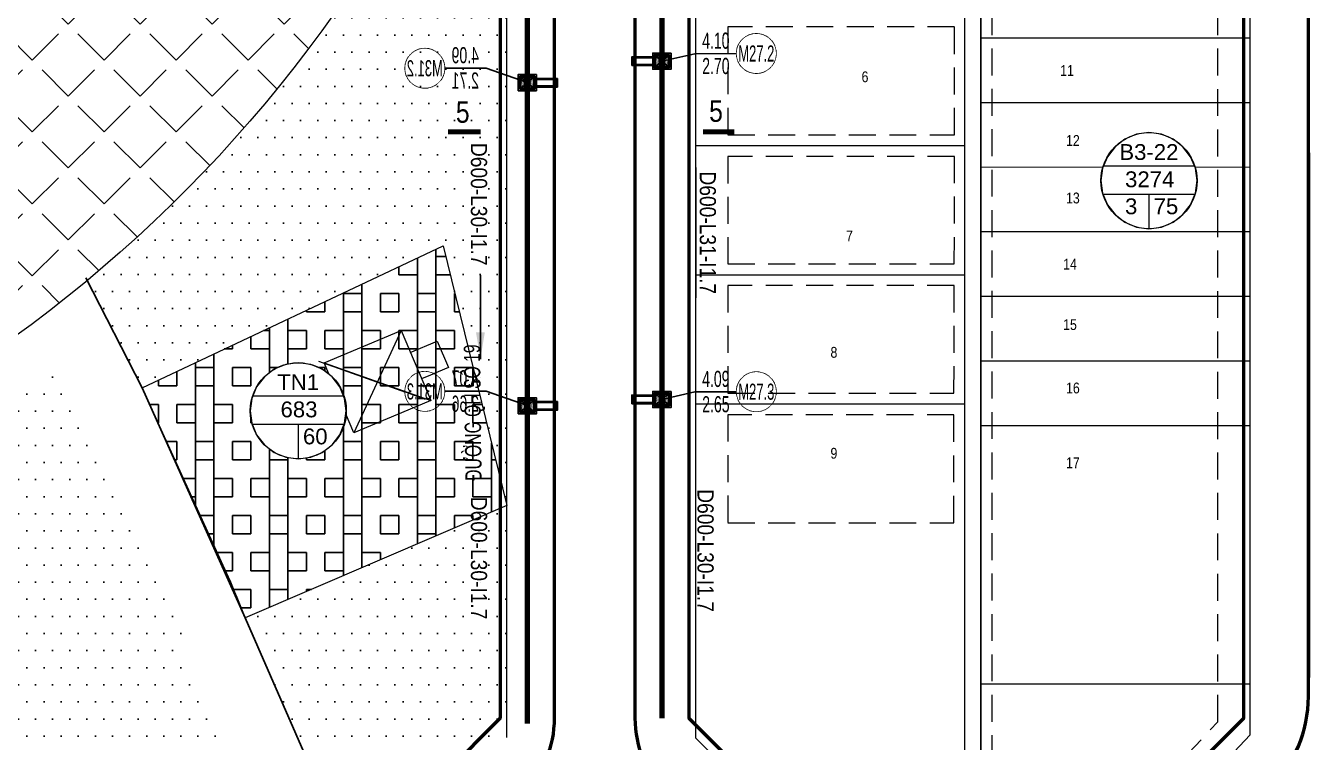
# Model space of a CAD drawing. Extents: x -2063571 to 559285, y 565862 to 1758715.
# Drawn here: x 558526.2 to 558645.2, y 1758231.7 to 1758298.2 of the extents above; entities that cross this region are included whole.
import ezdxf
from ezdxf.enums import TextEntityAlignment as Align

# ---------------------------------------------------------------- set-up
doc = ezdxf.new("R2010")
doc.units = 0
doc.header["$MEASUREMENT"] = 0
doc.set_wipeout_variables(frame=1)
for name, pattern in [('CENTER2', [1.125, 0.75, -0.125, 0.125, -0.125]), ('DASHED', [0.75, 0.5, -0.25]), ('DIVIDE2', [0.625, 0.25, -0.125, 0, -0.125, 0, -0.125]), ('HIDDEN', [0.375, 0.25, -0.125])]:
    doc.linetypes.add(name, pattern=pattern)
doc.layers.get('0').update_dxf_attribs({"linetype": 'CONTINUOUS'})
doc.layers.get('DEFPOINTS').update_dxf_attribs({"linetype": 'CONTINUOUS'})
for name, color, linetype, lineweight in [('11111111111111111', 251, 'CONTINUOUS', 0), ('1Duy CDDC', 4, 'CONTINUOUS', 5), ('1Duy CDMG', 3, 'CONTINUOUS', 5), ('1Duy TenGa', 6, 'CONTINUOUS', 5), ('2.MAT CAT', 7, 'CONTINUOUS', 0), ('A-TIM DUONG', 1, 'CONTINUOUS', 25), ('chi gioi dg do', 14, 'CONTINUOUS', 0), ('CHIA LO', 40, 'CONTINUOUS', 0), ('DUONG CAT', 8, 'CONTINUOUS', 9), ('HACH', 9, 'CONTINUOUS', 5), ('HH-KT', 252, 'CONTINUOUS', 15), ('Huong nuoc chay', 2, 'CONTINUOUS', 5), ('k-viahe', 6, 'CONTINUOUS', 15), ('KICH THUOC 1', 4, 'CONTINUOUS', 13), ('KT', 254, 'CONTINUOUS', 0), ('kt-su dung dat', 6, 'CONTINUOUS', 15), ('kt-sudungdat1', 6, 'CONTINUOUS', 15), ('TENDUONGQH', 2, 'CONTINUOUS', 0)]:
    doc.layers.add(name, color=color, linetype=linetype, lineweight=lineweight)
for name, color, linetype in [('1Duy NetDong', 1, 'CONTINUOUS'), ('d600', 4, 'DIVIDE2'), ('GA D600', 4, 'CENTER2'), ('M35 X 500', 6, 'CONTINUOUS'), ('QHCT_Cây xanh đơn vị ở', 76, 'CONTINUOUS'), ('QHCT_Đất công cộng đơn vị ở', 1, 'CONTINUOUS'), ('QHCT_Đất tôn giáo - di tích', 16, 'CONTINUOUS'), ('ththep', 3, 'CONTINUOUS')]:
    doc.layers.add(name, color=color, linetype=linetype)
doc.styles.add('Arial', font='arial_2.ttf', dxfattribs={"width": 0.85})
doc.styles.add('AVO-DAM', font='')
doc.styles.add('chuv', font='')
doc.styles.add('GT_Text_Duan1', font='VHAVAN_1.TTF', dxfattribs={"width": 1.1, "height": 25})
doc.styles.add('Q-TXT', font='ARIALN.TTF')
doc.styles.get('AVO-DAM').set_extended_font_data('VNI-Helve')
doc.styles.get('chuv').set_extended_font_data('VNI-Helve-Condense')
doc.dimstyles.new('D300', dxfattribs={"dimtxt": 1.5, "dimasz": 3.5, "dimexe": 0.18, "dimexo": 0.0625, "dimgap": 0.2, "dimtad": 1, "dimdec": 0, "dimzin": 0, "dimdsep": 46, "dimtxsty": 'Arial', "dimcen": 0.09, "dimse1": 1, "dimse2": 1, "dimsd1": 1, "dimsd2": 1, "dimclrd": 2, "dimclrt": 256, "dimadec": 0, "dimazin": 0, "dimtfac": 1, "dimtdec": 0, "dimtofl": 0, "dimtmove": 2, "dimatfit": 3, "dimfxl": 1, "dimtfill": 1, "dimtfillclr": 256, "dimtolj": 1, "dimtzin": 0, "dimarcsym": 0})
doc.dimstyles.new('D600', dxfattribs={"dimtxt": 2.2, "dimasz": 3.5, "dimexe": 0.18, "dimexo": 0.0625, "dimgap": 0, "dimtad": 1, "dimdec": 0, "dimzin": 0, "dimdsep": 46, "dimtxsty": 'Arial', "dimcen": 0.09, "dimse1": 1, "dimse2": 1, "dimsd1": 1, "dimsd2": 1, "dimclrd": 2, "dimclrt": 256, "dimadec": 0, "dimazin": 0, "dimtfac": 1, "dimtdec": 0, "dimtofl": 0, "dimtmove": 2, "dimatfit": 3, "dimfxl": 1, "dimtfill": 1, "dimtfillclr": 256, "dimtolj": 1, "dimtzin": 0, "dimarcsym": 0})

# ---------------------------------------------------------------- blocks, each defined once
blk = doc.blocks.new('g 25')
at = {"layer": 'HACH'}
h = blk.add_hatch(dxfattribs=at)
h.set_pattern_fill('DOTS', color=1, scale=0.75, angle=474.3672, style=0)
h.set_pattern_definition([(114.3671788103, (-1831200.80478, -224170.26384), (-0.0523692889328, 0.0020098775898), [0, -0.046875])])
edge = h.paths.add_edge_path()
edge.add_line((0.6, 0.24), (-0.6, 0.24))
edge.add_line((-0.6, 0.24), (-0.6, 0.7))
edge.add_line((-0.6, 0.7), (0.6, 0.7))
edge.add_line((0.6, 0.7), (0.6, 0.24))
h = blk.add_hatch(dxfattribs=at)
h.set_pattern_fill('DOTS', color=1, scale=0.75, angle=474.3672, style=0)
h.set_pattern_definition([(114.3671788103, (-1831200.99731, -224169.83876), (-0.0523692889328, 0.0020098775898), [0, -0.046875])])
edge = h.paths.add_edge_path()
edge.add_line((0.6, -0.23), (-0.6, -0.23))
edge.add_line((-0.6, -0.23), (-0.6, 0.23))
edge.add_line((-0.6, 0.23), (0.6, 0.23))
edge.add_line((0.6, 0.23), (0.6, -0.23))
h = blk.add_hatch(dxfattribs=at)
h.set_pattern_fill('DOTS', color=1, scale=0.75, angle=474.3672, style=0)
h.set_pattern_definition([(114.3671788103, (-1831201.18984, -224169.413678), (-0.0523692889328, 0.0020098775898), [0, -0.046875])])
edge = h.paths.add_edge_path()
edge.add_line((0.6, -0.69), (-0.6, -0.69))
edge.add_line((-0.6, -0.69), (-0.6, -0.24))
edge.add_line((-0.6, -0.24), (0.6, -0.24))
edge.add_line((0.6, -0.24), (0.6, -0.69))
at = {"color": 1, "linetype": 'HIDDEN', "ltscale": 7.5}
for p, q in [((-0.3, -2.5), (-0.3, -0.6)), ((0.3, -2.5), (0.3, -0.6)), ((0.3, -2.7), (-0.3, -2.7))]:
    blk.add_line(p, q, dxfattribs=at)
blk.add_lwpolyline([(-0.5, 0.6), (-0.5, -0.6), (0.5, -0.6), (0.5, 0.6)], close=True, dxfattribs=at)
at = {"layer": 'DUONG CAT', "color": 1}
for points in [[(0.6, 0.7), (0.6, 0.24), (-0.6, 0.24), (-0.6, 0.7)], [(0.6, 0.23), (0.6, -0.23), (-0.6, -0.23), (-0.6, 0.23)], [(0.6, -0.24), (0.6, -0.69), (-0.6, -0.69), (-0.6, -0.24)]]:
    blk.add_lwpolyline(points, close=True, dxfattribs=at)
at = {"layer": 'KICH THUOC 1', "color": 1, "ltscale": 5}
for points in [[(-0.3, -2.7), (-0.28, -2.7), (-0.28, -2.55), (-0.3, -2.55)], [(-0.23, -2.7), (-0.21, -2.7), (-0.21, -2.55), (-0.23, -2.55)], [(-0.15, -2.7), (-0.13, -2.7), (-0.13, -2.55), (-0.15, -2.55)], [(-0.08, -2.7), (-0.06, -2.7), (-0.06, -2.55), (-0.08, -2.55)], [(-0.01, -2.7), (0.01, -2.7), (0.01, -2.55), (-0.01, -2.55)], [(0.06, -2.7), (0.08, -2.7), (0.08, -2.55), (0.06, -2.55)], [(0.14, -2.7), (0.16, -2.7), (0.16, -2.55), (0.14, -2.55)], [(0.21, -2.7), (0.23, -2.7), (0.23, -2.55), (0.21, -2.55)], [(0.28, -2.7), (0.3, -2.7), (0.3, -2.55), (0.28, -2.55)]]:
    blk.add_lwpolyline(points, close=True, dxfattribs=at)
at = {"layer": 'M35 X 500', "color": 1}
for p, q in [((0.6, 0.7), (-0.6, -0.69)), ((-0.4, -0.85), (-0.4, -2.5)), ((0.4, -0.85), (0.4, -2.5)), ((-0.4, -2.5), (-0.4, -2.8)), ((0.4, -2.8), (-0.4, -2.8)), ((0.4, -2.5), (0.4, -2.8))]:
    blk.add_line(p, q, dxfattribs=at)
for points in [[(-0.75, 0.85), (-0.75, -0.85), (0.75, -0.85), (0.75, 0.85)], [(-0.6, 0.7), (-0.6, -0.7), (0.6, -0.7), (0.6, 0.7)], [(0.4, -2.8), (0.4, -2.5), (-0.4, -2.5), (-0.4, -2.8)]]:
    blk.add_lwpolyline(points, close=True, dxfattribs=at)
at = {"layer": 'ththep', "color": 1, "ltscale": 5}
for p, q in [((-0.6, 0.7), (0.6, -0.69)), ((-0.6, 0.23), (0.6, 0.23)), ((-0.6, -0.23), (0.6, -0.23)), ((-0.6, -0.7), (0.6, -0.7))]:
    blk.add_line(p, q, dxfattribs=at)
blk = doc.blocks.new('*D258')
at = {"layer": 'DEFPOINTS', "color": 0, "linetype": 'CENTER2', "lineweight": 35, "transparency": 16777216}
for p in [(558585.22, 1758323.5), (558585.22, 1758294.9), (558590.91, 1758294.9)]:
    blk.add_point(p, dxfattribs=at)
at = {"layer": 'KT', "linetype": 'CENTER2', "transparency": 16777216, "insert": (558589.62, 1758309.53), "char_height": 1.5, "attachment_point": 5, "rotation": 269.9976, "style": 'Arial', "bg_fill": 3, "box_fill_scale": 1.25, "bg_fill_color": 256, "bg_fill_true_color": 13158600, "bg_fill_transparency": 0}
blk.add_mtext('\\A1;D600-L29-I1.7', dxfattribs=at)
blk = doc.blocks.new('*D259')
at = {"layer": 'DEFPOINTS', "color": 0, "linetype": 'CENTER2', "lineweight": 35, "transparency": 16777216}
for p in [(558585.21, 1758263.5), (558585.22, 1758233.9), (558590.91, 1758233.9)]:
    blk.add_point(p, dxfattribs=at)
at = {"layer": 'KT', "linetype": 'CENTER2', "transparency": 16777216, "insert": (558589.26, 1758249.47), "char_height": 1.5, "attachment_point": 5, "rotation": 269.9976, "style": 'Arial', "bg_fill": 3, "box_fill_scale": 1.25, "bg_fill_color": 256, "bg_fill_true_color": 13158600, "bg_fill_transparency": 0}
blk.add_mtext('\\A1;D600-L30-I1.7', dxfattribs=at)
blk = doc.blocks.new('*U227')
at = {"layer": '1Duy NetDong', "ltscale": 0.2}
blk.add_lwpolyline([(7.308, -0.918), (7.403, -0.914), (7.498, -0.905), (7.592, -0.89), (7.685, -0.869), (7.776, -0.842), (7.865, -0.809), (7.953, -0.771), (8.037, -0.728), (8.119, -0.679), (8.198, -0.625), (8.273, -0.567), (8.344, -0.503), (8.411, -0.436), (8.474, -0.364), (8.532, -0.289), (8.585, -0.21), (8.634, -0.128), (8.677, -0.043), (8.714, 0.045), (8.746, 0.134), (8.772, 0.226), (8.793, 0.319), (8.808, 0.413), (8.816, 0.508), (8.819, 0.603), (8.816, 0.698), (8.806, 0.793), (8.791, 0.887), (8.77, 0.98), (8.743, 1.071), (8.711, 1.161), (8.673, 1.248), (8.629, 1.333), (8.58, 1.414), (8.527, 1.493), (8.468, 1.568), (8.405, 1.639), (8.337, 1.707), (8.266, 1.769), (8.19, 1.827), (8.111, 1.881), (8.029, 1.929), (7.944, 1.972), (7.857, 2.009), (7.767, 2.041), (7.675, 2.068), (7.582, 2.088), (7.488, 2.103), (7.394, 2.111), (7.298, 2.114), (7.203, 2.111), (7.108, 2.102), (7.014, 2.086), (6.922, 2.065), (6.83, 2.038), (6.741, 2.006), (6.653, 1.968), (6.569, 1.924), (6.487, 1.876), (6.408, 1.822), (6.333, 1.763), (6.262, 1.7), (6.195, 1.633), (6.132, 1.561), (6.074, 1.485), (6.021, 1.407), (5.972, 1.324), (5.929, 1.239), (5.892, 1.152), (5.86, 1.062), (5.834, 0.971), (5.813, 0.878), (5.799, 0.784), (5.79, 0.689), (5.787, 0.594), (5.791, 0.498), (5.8, 0.404), (5.815, 0.31), (5.836, 0.217), (5.863, 0.125), (5.895, 0.036), (5.933, -0.051), (5.977, -0.136), (6.026, -0.218), (6.079, -0.296), (6.138, -0.372), (6.201, -0.443), (6.269, -0.51), (6.34, -0.573), (6.416, -0.631), (6.495, -0.684), (6.577, -0.732), (6.662, -0.775), (6.749, -0.813), (6.839, -0.845), (6.931, -0.871), (7.024, -0.892), (7.118, -0.906), (7.213, -0.915)], close=True, dxfattribs=at)
at = {"layer": '1Duy NetDong', "ltscale": 3}
blk.add_lwpolyline([(5.787, 0.594), (2.559, 0.584), (2.559, 0.584), (0, 0)], dxfattribs=at)
at = {"layer": '1Duy CDDC', "ltscale": 3, "style": 'GT_Text_Duan1', "width": 0.65}
blk.add_attdef('DG', text='', height=1.25, rotation=0.17737, dxfattribs=at).set_placement((4.174, 0.255), align=Align.TOP_CENTER)
at = {"layer": '1Duy CDMG', "ltscale": 0.2, "style": 'GT_Text_Duan1', "width": 0.65}
blk.add_attdef('MG', text='', height=1.25, rotation=0.17737, dxfattribs=at).set_placement((4.173, 0.589), align=Align.BOTTOM_CENTER)
at = {"ltscale": 0.2}
blk.add_wipeout([(7.308, -0.918), (7.403, -0.914), (7.498, -0.905), (7.592, -0.89), (7.685, -0.869), (7.776, -0.842), (7.865, -0.809), (7.953, -0.771), (8.037, -0.728), (8.119, -0.679), (8.198, -0.625), (8.273, -0.567), (8.344, -0.503), (8.411, -0.436), (8.474, -0.364), (8.532, -0.289), (8.585, -0.21), (8.634, -0.128), (8.677, -0.043), (8.714, 0.045), (8.746, 0.134), (8.772, 0.226), (8.793, 0.319), (8.808, 0.413), (8.816, 0.508), (8.819, 0.603), (8.816, 0.698), (8.806, 0.793), (8.791, 0.887), (8.77, 0.98), (8.743, 1.071), (8.711, 1.161), (8.673, 1.248), (8.629, 1.333), (8.58, 1.414), (8.527, 1.493), (8.468, 1.568), (8.405, 1.639), (8.337, 1.707), (8.266, 1.769), (8.19, 1.827), (8.111, 1.881), (8.029, 1.929), (7.944, 1.972), (7.857, 2.009), (7.767, 2.041), (7.675, 2.068), (7.582, 2.088), (7.488, 2.103), (7.394, 2.111), (7.298, 2.114), (7.203, 2.111), (7.108, 2.102), (7.014, 2.086), (6.922, 2.065), (6.83, 2.038), (6.741, 2.006), (6.653, 1.968), (6.569, 1.924), (6.487, 1.876), (6.408, 1.822), (6.333, 1.763), (6.262, 1.7), (6.195, 1.633), (6.132, 1.561), (6.074, 1.485), (6.021, 1.407), (5.972, 1.324), (5.929, 1.239), (5.892, 1.152), (5.86, 1.062), (5.834, 0.971), (5.813, 0.878), (5.799, 0.784), (5.79, 0.689), (5.787, 0.594), (5.791, 0.498), (5.8, 0.404), (5.815, 0.31), (5.836, 0.217), (5.863, 0.125), (5.895, 0.036), (5.933, -0.051), (5.977, -0.136), (6.026, -0.218), (6.079, -0.296), (6.138, -0.372), (6.201, -0.443), (6.269, -0.51), (6.34, -0.573), (6.416, -0.631), (6.495, -0.684), (6.577, -0.732), (6.662, -0.775), (6.749, -0.813), (6.839, -0.845), (6.931, -0.871), (7.024, -0.892), (7.118, -0.906), (7.213, -0.915)], dxfattribs=at).dxf.layer = '1Duy NetDong'
at = {"layer": '1Duy TenGa', "ltscale": 3, "style": 'GT_Text_Duan1', "width": 0.6}
blk.add_attdef('TEN', text='', height=1.25, rotation=0.17737, dxfattribs=at).set_placement((7.303, 0.598), align=Align.MIDDLE_CENTER)
blk = doc.blocks.new('*D261')
at = {"layer": 'DEFPOINTS', "color": 0, "linetype": 'CENTER2', "lineweight": 35, "transparency": 16777216}
for p in [(558572.72, 1758322.9), (558569.6, 1758292.9), (558572.72, 1758292.9)]:
    blk.add_point(p, dxfattribs=at)
at = {"layer": 'KT', "linetype": 'CENTER2', "transparency": 16777216, "insert": (558568.39, 1758307.96), "char_height": 1.5, "attachment_point": 5, "rotation": 269.9996, "style": 'Arial', "bg_fill": 3, "box_fill_scale": 1.25, "bg_fill_color": 256, "bg_fill_true_color": 13158600, "bg_fill_transparency": 0}
blk.add_mtext('\\A1;D600-L30-I1.7', dxfattribs=at)
blk = doc.blocks.new('*D262')
at = {"layer": 'DEFPOINTS', "color": 0, "linetype": 'CENTER2', "lineweight": 35, "transparency": 16777216}
for p in [(558572.72, 1758292.9), (558569.6, 1758262.9), (558572.72, 1758262.9)]:
    blk.add_point(p, dxfattribs=at)
at = {"layer": 'KT', "linetype": 'CENTER2', "transparency": 16777216, "insert": (558568.23, 1758281.62), "char_height": 1.5, "attachment_point": 5, "rotation": 269.9996, "style": 'Arial', "bg_fill": 3, "box_fill_scale": 1.25, "bg_fill_color": 256, "bg_fill_true_color": 13158600, "bg_fill_transparency": 0}
blk.add_mtext('\\A1;D600-L30-I1.7', dxfattribs=at)
blk = doc.blocks.new('*D263')
at = {"layer": 'DEFPOINTS', "color": 0, "linetype": 'CENTER2', "lineweight": 35, "transparency": 16777216}
for p in [(558572.72, 1758262.9), (558569.6, 1758232.9), (558572.73, 1758232.9)]:
    blk.add_point(p, dxfattribs=at)
at = {"layer": 'KT', "linetype": 'CENTER2', "transparency": 16777216, "insert": (558568.23, 1758248.77), "char_height": 1.5, "attachment_point": 5, "rotation": 269.9996, "style": 'Arial', "bg_fill": 3, "box_fill_scale": 1.25, "bg_fill_color": 256, "bg_fill_true_color": 13158600, "bg_fill_transparency": 0}
blk.add_mtext('\\A1;D600-L30-I1.7', dxfattribs=at)
blk = doc.blocks.new('*D265')
at = {"layer": 'DEFPOINTS', "color": 0, "linetype": 'CENTER2', "lineweight": 35, "transparency": 16777216}
for p in [(558585.22, 1758294.9), (558585.21, 1758263.5), (558590.91, 1758263.5)]:
    blk.add_point(p, dxfattribs=at)
at = {"layer": 'KT', "linetype": 'CENTER2', "transparency": 16777216, "insert": (558589.47, 1758278.97), "char_height": 1.5, "attachment_point": 5, "rotation": 269.9976, "style": 'Arial', "bg_fill": 3, "box_fill_scale": 1.25, "bg_fill_color": 256, "bg_fill_true_color": 13158600, "bg_fill_transparency": 0}
blk.add_mtext('\\A1;D600-L31-I1.7', dxfattribs=at)
blk = doc.blocks.new('*U228')
at = {"layer": '1Duy NetDong', "ltscale": 0.2}
blk.add_lwpolyline([(-7.916, -0.411), (-8.012, -0.408), (-8.106, -0.4), (-8.201, -0.385), (-8.294, -0.365), (-8.385, -0.338), (-8.475, -0.306), (-8.562, -0.269), (-8.647, -0.226), (-8.729, -0.178), (-8.808, -0.124), (-8.884, -0.066), (-8.955, -0.003), (-9.023, 0.064), (-9.086, 0.135), (-9.145, 0.21), (-9.198, 0.289), (-9.247, 0.37), (-9.291, 0.455), (-9.329, 0.542), (-9.361, 0.632), (-9.388, 0.723), (-9.409, 0.816), (-9.424, 0.91), (-9.434, 1.005), (-9.437, 1.1), (-9.434, 1.195), (-9.426, 1.29), (-9.411, 1.384), (-9.391, 1.477), (-9.364, 1.569), (-9.332, 1.658), (-9.295, 1.746), (-9.252, 1.831), (-9.204, 1.913), (-9.15, 1.992), (-9.092, 2.067), (-9.029, 2.139), (-8.962, 2.207), (-8.891, 2.27), (-8.816, 2.328), (-8.737, 2.382), (-8.656, 2.431), (-8.571, 2.474), (-8.484, 2.512), (-8.394, 2.545), (-8.303, 2.572), (-8.21, 2.593), (-8.116, 2.608), (-8.021, 2.617), (-7.926, 2.621), (-7.831, 2.618), (-7.736, 2.609), (-7.642, 2.595), (-7.549, 2.574), (-7.457, 2.548), (-7.367, 2.516), (-7.28, 2.478), (-7.195, 2.435), (-7.113, 2.387), (-7.034, 2.334), (-6.959, 2.276), (-6.887, 2.213), (-6.819, 2.146), (-6.756, 2.075), (-6.698, 2), (-6.644, 1.921), (-6.595, 1.839), (-6.552, 1.754), (-6.513, 1.667), (-6.481, 1.578), (-6.454, 1.486), (-6.433, 1.393), (-6.418, 1.299), (-6.409, 1.205), (-6.405, 1.109), (-6.408, 1.014), (-6.417, 0.919), (-6.431, 0.825), (-6.452, 0.732), (-6.478, 0.641), (-6.51, 0.551), (-6.548, 0.464), (-6.591, 0.379), (-6.639, 0.296), (-6.692, 0.218), (-6.75, 0.142), (-6.813, 0.07), (-6.88, 0.003), (-6.951, -0.06), (-7.026, -0.119), (-7.105, -0.173), (-7.187, -0.221), (-7.271, -0.265), (-7.359, -0.303), (-7.448, -0.335), (-7.54, -0.362), (-7.632, -0.383), (-7.727, -0.399), (-7.821, -0.408)], close=True, dxfattribs=at)
at = {"layer": '1Duy NetDong', "ltscale": 3}
blk.add_lwpolyline([(-6.405, 1.109), (-3.177, 1.119), (-3.177, 1.119), (0, 0)], dxfattribs=at)
at = {"layer": '1Duy CDDC', "ltscale": 3, "style": 'GT_Text_Duan1', "text_generation_flag": 2, "width": 0.65}
blk.add_attdef('DG', text='', height=1.25, rotation=0.17737, dxfattribs=at).set_placement((-4.79, 0.781), align=Align.TOP_CENTER)
at = {"layer": '1Duy CDMG', "ltscale": 0.2, "style": 'GT_Text_Duan1', "text_generation_flag": 2, "width": 0.65}
blk.add_attdef('MG', text='', height=1.25, rotation=0.17737, dxfattribs=at).set_placement((-4.791, 1.114), align=Align.BOTTOM_CENTER)
at = {"ltscale": 0.2}
blk.add_wipeout([(-7.916, -0.411), (-8.012, -0.408), (-8.106, -0.4), (-8.201, -0.385), (-8.294, -0.365), (-8.385, -0.338), (-8.475, -0.306), (-8.562, -0.269), (-8.647, -0.226), (-8.729, -0.178), (-8.808, -0.124), (-8.884, -0.066), (-8.955, -0.003), (-9.023, 0.064), (-9.086, 0.135), (-9.145, 0.21), (-9.198, 0.289), (-9.247, 0.37), (-9.291, 0.455), (-9.329, 0.542), (-9.361, 0.632), (-9.388, 0.723), (-9.409, 0.816), (-9.424, 0.91), (-9.434, 1.005), (-9.437, 1.1), (-9.434, 1.195), (-9.426, 1.29), (-9.411, 1.384), (-9.391, 1.477), (-9.364, 1.569), (-9.332, 1.658), (-9.295, 1.746), (-9.252, 1.831), (-9.204, 1.913), (-9.15, 1.992), (-9.092, 2.067), (-9.029, 2.139), (-8.962, 2.207), (-8.891, 2.27), (-8.816, 2.328), (-8.737, 2.382), (-8.656, 2.431), (-8.571, 2.474), (-8.484, 2.512), (-8.394, 2.545), (-8.303, 2.572), (-8.21, 2.593), (-8.116, 2.608), (-8.021, 2.617), (-7.926, 2.621), (-7.831, 2.618), (-7.736, 2.609), (-7.642, 2.595), (-7.549, 2.574), (-7.457, 2.548), (-7.367, 2.516), (-7.28, 2.478), (-7.195, 2.435), (-7.113, 2.387), (-7.034, 2.334), (-6.959, 2.276), (-6.887, 2.213), (-6.819, 2.146), (-6.756, 2.075), (-6.698, 2), (-6.644, 1.921), (-6.595, 1.839), (-6.552, 1.754), (-6.513, 1.667), (-6.481, 1.578), (-6.454, 1.486), (-6.433, 1.393), (-6.418, 1.299), (-6.409, 1.205), (-6.405, 1.109), (-6.408, 1.014), (-6.417, 0.919), (-6.431, 0.825), (-6.452, 0.732), (-6.478, 0.641), (-6.51, 0.551), (-6.548, 0.464), (-6.591, 0.379), (-6.639, 0.296), (-6.692, 0.218), (-6.75, 0.142), (-6.813, 0.07), (-6.88, 0.003), (-6.951, -0.06), (-7.026, -0.119), (-7.105, -0.173), (-7.187, -0.221), (-7.271, -0.265), (-7.359, -0.303), (-7.448, -0.335), (-7.54, -0.362), (-7.632, -0.383), (-7.727, -0.399), (-7.821, -0.408)], dxfattribs=at).dxf.layer = '1Duy NetDong'
at = {"layer": '1Duy TenGa', "ltscale": 3, "style": 'GT_Text_Duan1', "text_generation_flag": 2, "width": 0.6}
blk.add_attdef('TEN', text='', height=1.25, rotation=0.17737, dxfattribs=at).set_placement((-7.921, 1.105), align=Align.MIDDLE_CENTER)
blk = doc.blocks.new('LO-DAT')
at = {"linetype": 'ByBlock'}
blk.add_wipeout([(63.7, -19.6), (61.5, -3.2), (55.2, 12.2), (45, 25.4), (31.9, 35.5), (16.5, 41.9), (0, 44.1), (-16.5, 41.9), (-31.9, 35.5), (-45, 25.4), (-55.2, 12.2), (-61.5, -3.2), (-63.7, -19.6), (-61.5, -36.1), (-55.2, -51.5), (-45, -64.7), (-31.9, -74.8), (-16.5, -81.2), (0, -83.3), (16.5, -81.2), (31.9, -74.8), (45, -64.7), (55.2, -51.5), (61.5, -36.1)], dxfattribs=at).dxf.layer = 'kt-su dung dat'
at = {"layer": 'kt-su dung dat'}
blk.add_line((-60.2, 0), (60.2, 0), dxfattribs=at)
at = {"layer": 'kt-su dung dat', "linetype": 'ByBlock'}
for p, q in [((-61, -37.4), (61, -37.4)), ((0, -37.4), (0, -83.3))]:
    blk.add_line(p, q, dxfattribs=at)
at = {"layer": 'kt-su dung dat', "linetype": 'ByBlock', "flags": 128}
blk.add_lwpolyline([(63.7, -19.6), (61.5, -3.2), (55.2, 12.2), (45, 25.4), (31.9, 35.5), (16.5, 41.9), (0, 44.1), (-16.5, 41.9), (-31.9, 35.5), (-45, 25.4), (-55.2, 12.2), (-61.5, -3.2), (-63.7, -19.6), (-61.5, -36.1), (-55.2, -51.5), (-45, -64.7), (-31.9, -74.8), (-16.5, -81.2), (0, -83.3), (16.5, -81.2), (31.9, -74.8), (45, -64.7), (55.2, -51.5), (61.5, -36.1)], close=True, dxfattribs=at)
at = {"layer": 'kt-su dung dat'}
blk.add_circle((0, -19.6), 63.7, dxfattribs=at)
at = {"layer": 'kt-su dung dat', "linetype": 'ByBlock', "style": 'AVO-DAM'}
for p in [(-0.1, 7.9), (1, -28.3), (-23.6, -64.1), (22.5, -64.1)]:
    blk.add_attdef('0', text='', height=21, dxfattribs=at).set_placement(p, align=Align.CENTER)

msp = doc.modelspace()

# ---------------------------------------------------------------- linework, layer by layer
at = {"layer": 'A-TIM DUONG', "color": 8, "ltscale": 2}
for points in [[(558536.967, 1758264.591), (558531.756, 1758274.796)], [(558536.967, 1758264.591), (558546.549, 1758243.235), (558553.602, 1758227.084)]]:
    msp.add_lwpolyline(points, dxfattribs=at)
at = {"layer": 'chi gioi dg do', "color": 8, "linetype": 'DASHED', "ltscale": 5}
msp.add_lwpolyline([(558636.828, 1758233.565), (558636.828, 1758352.835), (558633.586, 1758356.078), (558615.828, 1758356.078), (558615.828, 1758230.084), (558633.548, 1758230.084), (558636.828, 1758233.565)], dxfattribs=at)
at = {"layer": 'CHIA LO', "ltscale": 2}
for p, q in [((558639.827, 1758232.373), (558639.827, 1758351.077)), ((558614.828, 1758297.077), (558639.828, 1758297.078)), ((558614.828, 1758291.077), (558639.828, 1758291.078)), ((558614.828, 1758285.077), (558639.828, 1758285.078)), ((558614.828, 1758279.077), (558639.828, 1758279.078)), ((558614.828, 1758273.077), (558639.828, 1758273.078)), ((558614.828, 1758267.077), (558639.828, 1758267.078)), ((558614.828, 1758261.077), (558639.828, 1758261.078))]:
    msp.add_line(p, q, dxfattribs=at)
at = {"layer": 'd600', "color": 6, "linetype": 'DIVIDE2', "ltscale": 10, "const_width": 0.5}
for points in [[(558585.217, 1758354.9), (558585.217, 1758233.905)], [(558572.721, 1758233.401), (558572.721, 1758352.9)]]:
    msp.add_lwpolyline(points, dxfattribs=at)
at = {"layer": 'HH-KT', "color": 8, "ltscale": 2}
for p, q in [((558613.328, 1758227.084), (558613.328, 1758359.078)), ((558614.828, 1758227.084), (558614.828, 1758359.078))]:
    msp.add_line(p, q, dxfattribs=at)
at = {"layer": 'k-viahe', "ltscale": 2}
msp.add_lwpolyline([(558639.828, 1758354.078), (558634.828, 1758359.078), (558614.828, 1758359.078), (558614.828, 1758227.084), (558634.842, 1758227.084), (558639.828, 1758232.374)], close=True, dxfattribs=at)

# ---------------------------------------------------------------- block references
at = {"layer": 'GA D600', "linetype": 'CENTER2'}
for p, rotation in [((558585.217, 1758294.9), 270), ((558572.721, 1758292.9), 90), ((558585.217, 1758263.5), 270), ((558572.721, 1758262.9), 90)]:
    msp.add_blockref('g 25', p, dxfattribs=dict(at, rotation=rotation))

# ---------------------------------------------------------------- texts
at = {"layer": 'kt-sudungdat1', "color": 8, "ltscale": 2, "style": 'chuv'}
for s, p in [('6', (558604.068, 1758293.452)), ('11', (558622.821, 1758294.038)), ('12', (558623.362, 1758287.546)), ('13', (558623.362, 1758282.201)), ('7', (558602.626, 1758278.68)), ('14', (558623.094, 1758276.054)), ('15', (558623.094, 1758270.441)), ('8', (558601.183, 1758267.872)), ('16', (558623.362, 1758264.561)), ('9', (558601.183, 1758258.505)), ('17', (558623.362, 1758257.612))]:
    msp.add_text(s, height=1, dxfattribs=at).set_placement(p, align=Align.MIDDLE)

# ---------------------------------------------------------------- leaders
at = {"layer": 'Huong nuoc chay'}
msp.add_leader([(558568.371, 1758267.237), (558568.386, 1758275.024)], dimstyle='D300', override={"dimasz": 2.5, "dimgap": 0.2, "dimtad": 0}, dxfattribs=at)

# ---------------------------------------------------------------- next in the draw order: dimensions: what is measured, and where the dimension line sits
at = {"layer": 'KT', "linetype": 'CENTER2'}
for base, p1, p2, angle, picture, middle in [((558590.908, 1758294.9), (558585.218, 1758323.498), (558585.218, 1758294.9), 89.99761, '*D258', (558589.623, 1758309.534)), ((558569.598, 1758292.901), (558572.721, 1758322.903), (558572.721, 1758292.901), 89.99961, '*D261', (558568.391, 1758307.956)), ((558590.906, 1758233.904), (558585.214, 1758263.497), (558585.218, 1758233.904), 89.99761, '*D259', (558589.257, 1758249.472))]:
    dim = msp.add_linear_dim(base=base, p1=p1, p2=p2, angle=angle, dimstyle='D600', override={"dimtxt": 1.5, "dimpost": 'D600-L<>-I1.7'}, dxfattribs=at)
    dim.commit()
    dim.dimension.update_dxf_attribs({"geometry": picture, "text_midpoint": middle, "dimtype": 160})

# ---------------------------------------------------------------- next in the draw order: block references
at = {"layer": '1Duy NetDong', "xscale": 1.2000048000192, "yscale": 1.2000048000192, "zscale": 1.2000048000192}
msp.add_blockref('*U227', (558585.218, 1758263.498), dxfattribs=at).add_auto_attribs({'TEN': 'M27.3', 'DG': '2.65', 'MG': '4.09'})

# ---------------------------------------------------------------- next in the draw order: dimensions: what is measured, and where the dimension line sits
at = {"layer": 'KT', "linetype": 'CENTER2'}
dim = msp.add_linear_dim(base=(558569.598, 1758262.903), p1=(558572.721, 1758292.901), p2=(558572.721, 1758262.903), angle=89.99961, dimstyle='D600', override={"dimtxt": 1.5, "dimpost": 'D600-L<>-I1.7'}, dxfattribs=at)
dim.commit()
dim.dimension.update_dxf_attribs({"geometry": '*D262', "text_midpoint": (558568.232, 1758281.619), "dimtype": 160})

# ---------------------------------------------------------------- next in the draw order: linework, layer by layer
at = {"layer": '2.MAT CAT', "const_width": 0.467}
msp.add_lwpolyline([(558565.361, 1758288.351), (558568.409, 1758288.351)], dxfattribs=at)
at = {"layer": 'chi gioi dg do', "color": 8, "linetype": 'DASHED', "ltscale": 5}
msp.add_lwpolyline([(558612.328, 1758262.081), (558591.328, 1758262.081), (558591.328, 1758252.055), (558612.328, 1758252.055), (558612.328, 1758262.081)], dxfattribs=at)

# ---------------------------------------------------------------- next in the draw order: block references
at = {"layer": '1Duy NetDong', "xscale": 1.2000048000192, "yscale": 1.2000048000192, "zscale": 1.2000048000192}
msp.add_blockref('*U228', (558572.72, 1758292.921), dxfattribs=at).add_auto_attribs({'TEN': 'M31.2', 'DG': '2.71', 'MG': '4.09'})

# ---------------------------------------------------------------- next in the draw order: texts
at = {"layer": '2.MAT CAT', "style": 'Q-TXT'}
msp.add_text('5', height=2, dxfattribs=at).set_placement((558566.097, 1758290.182, 0.467), align=Align.MIDDLE_LEFT)

# ---------------------------------------------------------------- next in the draw order: dimensions: what is measured, and where the dimension line sits
at = {"layer": 'KT', "linetype": 'CENTER2'}
for base, p1, p2, angle, picture, middle in [((558590.907, 1758263.497), (558585.218, 1758294.9), (558585.214, 1758263.497), 89.99761, '*D265', (558589.474, 1758278.968)), ((558569.598, 1758232.9), (558572.721, 1758262.903), (558572.735, 1758232.9), 89.99961, '*D263', (558568.23, 1758248.771))]:
    dim = msp.add_linear_dim(base=base, p1=p1, p2=p2, angle=angle, dimstyle='D600', override={"dimtxt": 1.5, "dimpost": 'D600-L<>-I1.7'}, dxfattribs=at)
    dim.commit()
    dim.dimension.update_dxf_attribs({"geometry": picture, "text_midpoint": middle, "dimtype": 160})

# ---------------------------------------------------------------- next in the draw order: linework, layer by layer
at = {"layer": '2.MAT CAT', "const_width": 0.467}
msp.add_lwpolyline([(558589.04, 1758288.351), (558591.952, 1758288.351)], dxfattribs=at)
at = {"layer": 'chi gioi dg do', "color": 8, "linetype": 'DASHED', "ltscale": 5}
for points in [[(558612.355, 1758276.077), (558612.377, 1758286.06), (558591.328, 1758286.06), (558591.328, 1758276.077)], [(558591.328, 1758274.077), (558591.328, 1758264.081), (558612.328, 1758264.081), (558612.351, 1758274.077)]]:
    msp.add_lwpolyline(points, close=True, dxfattribs=at)
at = {"layer": 'CHIA LO', "ltscale": 2}
for p, q in [((558588.378, 1758287.077), (558613.377, 1758287.077)), ((558588.378, 1758275.077), (558613.377, 1758275.077)), ((558588.378, 1758263.077), (558613.377, 1758263.077))]:
    msp.add_line(p, q, dxfattribs=at)

# ---------------------------------------------------------------- next in the draw order: block references
at = {"layer": '1Duy NetDong', "xscale": 1.2000048000192, "yscale": 1.2000048000192, "zscale": 1.2000048000192}
for name, p, values in [('*U227', (558585.218, 1758294.898), {'TEN': 'M27.2', 'DG': '2.70', 'MG': '4.10'}), ('*U228', (558572.72, 1758262.921), {'TEN': 'M31.3', 'DG': '2.66', 'MG': '4.07'})]:
    msp.add_blockref(name, p, dxfattribs=at).add_auto_attribs(values)

# ---------------------------------------------------------------- next in the draw order: texts
at = {"layer": '2.MAT CAT', "style": 'Q-TXT'}
msp.add_text('5', height=2, dxfattribs=at).set_placement((558589.603, 1758290.269, 0.467), align=Align.MIDDLE_LEFT)

# ---------------------------------------------------------------- next in the draw order: hatches: boundary and pattern name
at = {"layer": 'QHCT_Cây xanh đơn vị ở'}
h = msp.add_hatch(dxfattribs=at)
h.set_pattern_fill('DOTS', color=8, style=0)
h.set_pattern_definition([(0, (1080.4217, 349.0401), (0.79375, 1.5875), [0, -1.5875])])
edge = h.paths.add_edge_path()
edge.add_line((558553.602, 1758227.084), (558564.861, 1758227.084))
edge.add_line((558564.861, 1758227.084), (558570.832, 1758233.606))
edge.add_line((558570.832, 1758233.606), (558570.832, 1758330.352))
edge.add_arc((558450.121, 1758373.093), 128.055, 309.68139, 340.50211, ccw=False)
edge.add_line((558531.886, 1758274.541), (558536.98, 1758264.562))
edge.add_line((558536.98, 1758264.562), (558546.549, 1758243.235))
edge.add_line((558546.549, 1758243.235), (558553.602, 1758227.084))
edge = h.paths.add_edge_path()
edge.add_line((558469.385, 1758241.323), (558469.385, 1758232.084))
edge.add_line((558469.385, 1758232.084), (558475.818, 1758227.084))
edge.add_line((558475.818, 1758227.084), (558547.1, 1758227.084))
edge.add_line((558547.1, 1758227.084), (558541.336, 1758240.18))
edge.add_line((558541.336, 1758240.18), (558538.233, 1758247.113))
edge.add_line((558538.233, 1758247.113), (558536.5, 1758250.976))
edge.add_line((558536.5, 1758250.976), (558535.262, 1758253.734))
edge.add_line((558535.262, 1758253.734), (558533.811, 1758256.908))
edge.add_line((558533.811, 1758256.908), (558530.836, 1758263.401))
edge.add_line((558530.836, 1758263.401), (558529.392, 1758266.23))
edge.add_arc((558449.161, 1758374.786), 134.987, 278.61667, 306.46726, ccw=False)
h.paths.add_polyline_path([(558536.967, 1758264.591), (558545.004, 1758247.004, -0.0055375), (558546.549, 1758243.235), (558570.832, 1758253.637), (558564.901, 1758277.751)], flags=16)
at = {"layer": 'QHCT_Đất công cộng đơn vị ở'}
h = msp.add_hatch(dxfattribs=at)
h.set_pattern_fill('ANGLE', color=8, scale=0.676, angle=45, style=0)
h.set_pattern_definition([(45, (1080.85, 348.8946), (-3.338859226, 3.338859226), [3.43408, -1.28778]), (135, (1080.85, 348.8946), (-3.338859226, -3.338859226), [3.43408, -1.28778])])
edge = h.paths.add_edge_path()
edge.add_arc((558450.121, 1758373.093), 128.055, 278.65229, 340.50211)
edge.add_line((558570.832, 1758330.352), (558570.832, 1758354.078))
edge.add_line((558570.832, 1758354.078), (558565.832, 1758359.078))
edge.add_line((558565.832, 1758359.078), (558522.582, 1758359.077))
edge.add_arc((558522.582, 1758352.077), 7, 90.00053, 164.05687)
edge.add_arc((558454.313, 1758371.58), 64, 335.73314, 344.05687, ccw=False)
edge.add_arc((558453.444, 1758372.415), 65.137, 296.90694, 335.37749, ccw=False)
edge.add_arc((558454.313, 1758371.58), 64, 289.07007, 296.55129, ccw=False)
edge.add_arc((558480.722, 1758301.051), 11.448, 118.70471, 172.0194)
edge.add_line((558469.385, 1758302.641), (558469.385, 1758246.495))
at = {"layer": 'QHCT_Đất tôn giáo - di tích', "ltscale": 0.5}
h = msp.add_hatch(dxfattribs=at)
h.set_pattern_fill('BOX', color=8, scale=0.2704, style=0)
h.set_pattern_definition([(90, (1080.85, 348.8946), (-6.86816, 4e-16), []), (90, (1082.567, 348.8946), (-6.86816, 4e-16), []), (0, (1080.85, 348.8946), (0, 6.86816), [-1.71704, 1.71704]), (0, (1080.85, 350.6116), (0, 6.86816), [-1.71704, 1.71704]), (0, (1080.85, 352.329), (0, 6.86816), [1.71704, -1.71704]), (0, (1080.85, 354.046), (0, 6.86816), [1.71704, -1.71704]), (90, (1084.284, 348.8946), (-6.86816, 4e-16), [1.71704, -1.71704]), (90, (1086.001, 348.8946), (-6.86816, 4e-16), [1.71704, -1.71704])])
edge = h.paths.add_edge_path()
edge.add_line((558545.114, 1758246.743), (558536.967, 1758264.591))
edge.add_line((558536.967, 1758264.591), (558564.901, 1758277.751))
edge.add_line((558564.901, 1758277.751), (558570.832, 1758253.637))
edge.add_line((558570.832, 1758253.637), (558546.549, 1758243.235))
edge.add_arc((558375.603, 1758175.352), 183.931, 21.6579, 22.83855)

# ---------------------------------------------------------------- next in the draw order: linework, layer by layer
at = {"layer": 'chi gioi dg do', "color": 8, "linetype": 'DASHED', "ltscale": 5}
msp.add_lwpolyline([(558591.328, 1758288.06), (558612.377, 1758288.06), (558612.377, 1758298.077), (558591.328, 1758298.077)], close=True, dxfattribs=at)
at = {"layer": 'CHIA LO'}
for p, q in [((558561.007, 1758269.894), (558556.628, 1758260.401)), ((558553.351, 1758267.049), (558563.256, 1758263.532)), ((558553.355, 1758267.046), (558563.26, 1758263.529)), ((558553.866, 1758266.906), (558563.771, 1758263.389))]:
    msp.add_line(p, q, dxfattribs=at)
at = {"layer": 'k-viahe', "ltscale": 2}
msp.add_lwpolyline([(558639.828, 1758232.374), (558639.828, 1758354.078), (558634.828, 1758359.078), (558593.328, 1758359.078), (558588.328, 1758354.078), (558588.328, 1758232.084), (558593.328, 1758227.084), (558634.842, 1758227.084), (558639.828, 1758232.374), (558639.827, 1758237.077), (558614.828, 1758237.077)], dxfattribs=at)
msp.add_lwpolyline([(558613.328, 1758359.078), (558593.328, 1758359.078), (558588.328, 1758354.078), (558588.328, 1758232.084), (558593.328, 1758227.084), (558613.328, 1758227.084)], close=True, dxfattribs=at)
msp.add_lwpolyline([(558570.832, 1758232.112), (558570.832, 1758330.352, -0.276619), (558469.385, 1758246.495), (558469.385, 1758246.495), (558469.385, 1758232.084)], format="xyb", dxfattribs=at)
at = {"layer": 'k-viahe'}
msp.add_lwpolyline([(558545.004, 1758247.004), (558536.967, 1758264.591), (558564.901, 1758277.751), (558570.832, 1758253.637), (558546.549, 1758243.235, 0.0055375), (558545.004, 1758247.004), (558536.967, 1758264.591)], format="xyb", dxfattribs=at)
msp.add_lwpolyline([(558553.866, 1758266.906), (558561.007, 1758269.894), (558563.771, 1758263.389), (558556.63, 1758260.402)], close=True, dxfattribs=at)
msp.add_lwpolyline([(558561.867, 1758267.869), (558564.358, 1758268.911), (558565.402, 1758266.456), (558562.911, 1758265.414)], dxfattribs=at)

# ---------------------------------------------------------------- next in the draw order: texts
at = {"layer": 'TENDUONGQH', "color": 8, "style": 'Q-TXT', "width": 0.85}
msp.add_text('ÐƯỜNG QH SỐ 19', height=1.5, rotation=90.73449, dxfattribs=at).set_placement((558567.736, 1758255.947, 0.7), align=Align.MIDDLE_LEFT)

# ---------------------------------------------------------------- next in the draw order: block references
at = {"layer": 'kt-su dung dat', "color": 8}
ref = msp.add_blockref('LO-DAT', (558630.425, 1758285.182), dxfattribs=dict(at, xscale=0.07, yscale=0.07, zscale=0.07))
ref.add_attrib('0', 'B3-22', dxfattribs={"color": 8, "linetype": 'ByBlock', "height": 1.47, "style": 'AVO-DAM'}).set_placement((558630.416, 1758285.735), align=Align.CENTER)
ref.add_attrib('0', '3274', dxfattribs={"color": 8, "linetype": 'ByBlock', "height": 1.47, "style": 'AVO-DAM'}).set_placement((558630.492, 1758283.203), align=Align.CENTER)
ref.add_attrib('0', '3', dxfattribs={"color": 8, "linetype": 'ByBlock', "height": 1.47, "style": 'AVO-DAM'}).set_placement((558628.774, 1758280.694), align=Align.CENTER)
ref.add_attrib('0', '75', dxfattribs={"color": 8, "linetype": 'ByBlock', "height": 1.47, "style": 'AVO-DAM'}).set_placement((558632.001, 1758280.694), align=Align.CENTER)
ref = msp.add_blockref('LO-DAT', (558551.468, 1758263.818), dxfattribs=dict(at, xscale=0.07, yscale=0.07, zscale=0.07))
ref.add_attrib('0', 'TN1', dxfattribs={"color": 8, "linetype": 'ByBlock', "height": 1.47, "style": 'AVO-DAM'}).set_placement((558551.46, 1758264.371), align=Align.CENTER)
ref.add_attrib('0', '683', dxfattribs={"color": 8, "linetype": 'ByBlock', "height": 1.47, "style": 'AVO-DAM'}).set_placement((558551.535, 1758261.839), align=Align.CENTER)
ref.add_attrib('0', '60', dxfattribs={"color": 8, "linetype": 'ByBlock', "height": 1.47, "style": 'AVO-DAM'}).set_placement((558553.045, 1758259.33), align=Align.CENTER)

# ---------------------------------------------------------------- next in the draw order: hatches: boundary and pattern name
at = {"layer": 'TENDUONGQH', "linetype": 'Continuous'}
h = msp.add_hatch(dxfattribs=at)
h.set_pattern_fill('ANSI31', color=5, style=0)
h.set_pattern_definition([(45, (1017.99598, 368.75081), (-0.088388347648, 0.088388347648), [])])
h.paths.add_polyline_path([(558517.516, 1758160.281), (558521.116, 1758162.561), (558523.896, 1758165.281), (558518.436, 1758167.081), (558505.666, 1758168.431), (558506.296, 1758162.171), (558506.626, 1758162.171), (558506.626, 1758161.571), (558506.369, 1758161.571), (558507.026, 1758157.041), (558512.616, 1758158.131)])
edge = h.paths.add_edge_path()
edge.add_line((558593.316, 1758381.922), (558593.315, 1758383.422))
edge = h.paths.add_edge_path(flags=17)
edge.add_line((558595.416, 1758381.924), (558595.415, 1758383.424))
h.paths.add_polyline_path([(558595.416, 1758381.924), (558595.415, 1758384.023), (558593.316, 1758384.023), (558593.316, 1758381.922)])
edge = h.paths.add_edge_path(flags=0)
edge.add_line((558593.565, 1758383.173), (558593.565, 1758383.773))
h.paths.add_polyline_path([(558593.565, 1758383.773), (558595.166, 1758383.773), (558595.166, 1758382.174), (558593.565, 1758382.174)], flags=0)
h.paths.add_polyline_path([(558593.465, 1758383.873), (558595.266, 1758383.873), (558595.266, 1758382.074), (558593.465, 1758382.074)], flags=16)
h.paths.add_polyline_path([(558593.315, 1758384.023), (558595.416, 1758384.023), (558595.416, 1758381.924), (558593.315, 1758381.924)])
h.paths.add_polyline_path([(558593.465, 1758383.873), (558595.266, 1758383.873), (558595.266, 1758382.973), (558593.465, 1758382.973)], flags=0)
h.paths.add_polyline_path([(558593.465, 1758383.423), (558595.266, 1758383.423), (558595.266, 1758382.973), (558593.465, 1758382.973)], flags=0)
h.paths.add_polyline_path([(558593.465, 1758383.423), (558595.266, 1758383.423), (558595.266, 1758383.873), (558593.465, 1758383.873)], flags=16)
edge = h.paths.add_edge_path(flags=0)
edge.add_line((558593.565, 1758382.774), (558593.565, 1758382.174))
h.paths.add_polyline_path([(558593.465, 1758382.074), (558595.266, 1758382.074), (558595.266, 1758382.973), (558593.465, 1758382.973)], flags=16)
h.paths.add_polyline_path([(558593.465, 1758382.524), (558595.266, 1758382.524), (558595.266, 1758382.973), (558593.465, 1758382.973)], flags=0)
h.paths.add_polyline_path([(558593.465, 1758382.524), (558595.266, 1758382.524), (558595.266, 1758382.074), (558593.465, 1758382.074)], flags=16)

# ---------------------------------------------------------------- next in the draw order: linework, layer by layer
at = {"layer": '11111111111111111', "color": 1, "lineweight": 53}
for points in [[(558534.404, 1758365.9), (558563.221, 1758365.9, -0.4142163), (558575.221, 1758353.9), (558575.221, 1758233.907, -0.4142136), (558565.221, 1758223.907), (558558.695, 1758223.907), (558476.199, 1758223.907, -0.4142136), (558464.199, 1758235.907), (558464.199, 1758306.061, -0.3226407), (558472.397, 1758317.442, 0.2474014), (558510.433, 1758357.196, -0.3348687), (558521.971, 1758365.9), (558530.574, 1758365.9)], [(558534.404, 1758365.9), (558563.221, 1758365.9, -0.4142163), (558575.221, 1758353.9), (558575.221, 1758233.907, -0.4142136), (558565.221, 1758223.907), (558558.695, 1758223.907), (558476.199, 1758223.907, -0.4142136), (558464.199, 1758235.907), (558464.199, 1758306.061, -0.3226407), (558472.397, 1758317.442, 0.2474014), (558510.433, 1758357.196, -0.3348687), (558521.971, 1758365.9), (558530.574, 1758365.9)], [(558537.961, 1758359.9), (558563.221, 1758359.9), (558570.221, 1758352.9), (558570.221, 1758233.907), (558565.221, 1758228.907), (558558.695, 1758228.907), (558474.207, 1758228.907), (558469.199, 1758233.915), (558469.199, 1758277.201), (558469.199, 1758306.061, -0.3226407), (558473.981, 1758312.7, 0.2435105), (558514.976, 1758354.921, -0.3307923), (558521.677, 1758359.9)], [(558537.961, 1758359.9), (558563.221, 1758359.9), (558570.221, 1758352.9), (558570.221, 1758233.907), (558565.221, 1758228.907), (558558.695, 1758228.907), (558474.207, 1758228.907), (558469.199, 1758233.915), (558469.199, 1758277.201), (558469.199, 1758306.061, -0.3226407), (558473.981, 1758312.7, 0.2435105), (558514.976, 1758354.921, -0.3307923), (558521.677, 1758359.9)]]:
    msp.add_lwpolyline(points, format="xyb", close=True, dxfattribs=at)
at = {"layer": '11111111111111111', "color": 6, "lineweight": 53}
msp.add_lwpolyline([(558645.217, 1758237.689), (558645.217, 1758337.631), (558645.217, 1758353.901, 0.4142163), (558633.217, 1758365.901), (558594.717, 1758365.901, 0.4142109), (558582.717, 1758353.901), (558582.717, 1758233.907, 0.4142136), (558592.717, 1758223.907), (558633.217, 1758223.907, 0.4142136), (558645.217, 1758235.907), (558645.217, 1758286.402)], format="xyb", close=True, dxfattribs=at)
msp.add_lwpolyline([(558645.217, 1758237.689), (558645.217, 1758337.631), (558645.217, 1758353.901, 0.4142163), (558633.217, 1758365.901), (558594.717, 1758365.901, 0.4142109), (558582.717, 1758353.901), (558582.717, 1758233.907, 0.4142136), (558592.717, 1758223.907), (558633.217, 1758223.907, 0.4142136), (558645.217, 1758235.907), (558645.217, 1758286.402)], format="xyb", close=True, dxfattribs=at)
msp.add_lwpolyline([(558639.217, 1758354.9), (558634.217, 1758359.901), (558592.718, 1758359.901), (558587.717, 1758354.9), (558587.717, 1758233.907), (558592.717, 1758228.907), (558634.217, 1758228.907), (558639.217, 1758233.907)], close=True, dxfattribs=at)
msp.add_lwpolyline([(558639.217, 1758354.9), (558634.217, 1758359.901), (558592.718, 1758359.901), (558587.717, 1758354.9), (558587.717, 1758233.907), (558592.717, 1758228.907), (558634.217, 1758228.907), (558639.217, 1758233.907)], close=True, dxfattribs=at)

doc.saveas('drawing.dxf')
